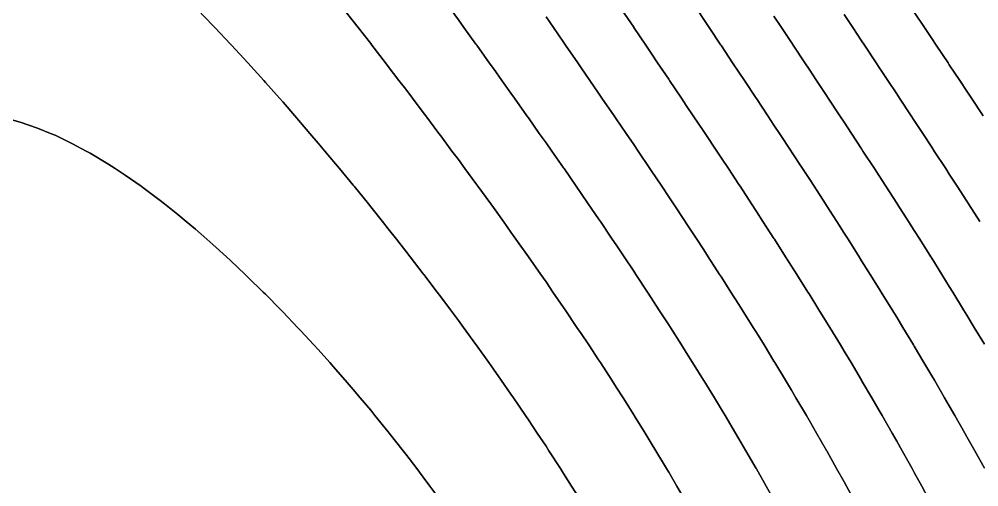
# Model space of a CAD drawing. Extents: x 1412622.5 to 1412673.9, y 4931530.8 to 4931599.9.
# Drawn here: x 1412630.91 to 1412640.18, y 4931552.77 to 4931557.28 of the extents above; entities that cross this region are included whole.
import ezdxf

# ---------------------------------------------------------------- set-up
doc = ezdxf.new("R2010")
doc.units = 0
doc.layers.add('line', color=2, linetype='CONTINUOUS')

msp = doc.modelspace()

# ---------------------------------------------------------------- linework, layer by layer
at = {"layer": 'line'}
for points in [[(1412632.634282, 4931557.374126), (1412632.780564, 4931557.224149), (1412632.799544, 4931557.203963), (1412632.949843, 4931557.04559), (1412632.960647, 4931557.0338), (1412633.118109, 4931556.863636), (1412633.119122, 4931556.86255), (1412633.271601, 4931556.693473), (1412633.288401, 4931556.675041), (1412633.422302, 4931556.52331), (1412633.45768, 4931556.483652), (1412633.570564, 4931556.353147), (1412633.626959, 4931556.288641), (1412633.716634, 4931556.182984), (1412633.796238, 4931556.090192), (1412633.860738, 4931556.012821), (1412633.965517, 4931555.888458), (1412634.003055, 4931555.842657), (1412634.134796, 4931555.683523), (1412634.143687, 4931555.672494), (1412634.28166, 4931555.502331), (1412634.304075, 4931555.474904), (1412634.417657, 4931555.332168), (1412634.473354, 4931555.262809), (1412634.552227, 4931555.162005), (1412634.642633, 4931555.047411), (1412634.685382, 4931554.991841), (1412634.811912, 4931554.828635), (1412634.817173, 4931554.821678), (1412634.945969, 4931554.651515), (1412634.981191, 4931554.605245), (1412635.073175, 4931554.481352), (1412635.15047, 4931554.377849), (1412635.199041, 4931554.311189), (1412635.319749, 4931554.146359), (1412635.323562, 4931554.141026), (1412635.444844, 4931553.970862), (1412635.489028, 4931553.909071), (1412635.56464, 4931553.800699), (1412635.658307, 4931553.666864), (1412635.683127, 4931553.630536), (1412635.799129, 4931553.460373), (1412635.827586, 4931553.418553), (1412635.912807, 4931553.29021), (1412635.996865, 4931553.163797), (1412636.025267, 4931553.120047), (1412636.135276, 4931552.949883), (1412636.166144, 4931552.901959), (1412636.242984, 4931552.77972), (1412636.335423, 4931552.632688)], [(1412636.335423, 4931552.632688), (1412636.242984, 4931552.77972), (1412636.166144, 4931552.901959), (1412636.135276, 4931552.949883), (1412636.025267, 4931553.120047), (1412635.996865, 4931553.163797), (1412635.912807, 4931553.29021), (1412635.827586, 4931553.418553), (1412635.799129, 4931553.460373), (1412635.683127, 4931553.630536), (1412635.658307, 4931553.666864), (1412635.56464, 4931553.800699), (1412635.489028, 4931553.909071), (1412635.444844, 4931553.970862), (1412635.323562, 4931554.141026), (1412635.319749, 4931554.146359), (1412635.199041, 4931554.311189), (1412635.15047, 4931554.377849), (1412635.073175, 4931554.481352), (1412634.981191, 4931554.605245), (1412634.945969, 4931554.651515), (1412634.817173, 4931554.821678), (1412634.811912, 4931554.828635), (1412634.685382, 4931554.991841), (1412634.642633, 4931555.047411), (1412634.552227, 4931555.162005), (1412634.473354, 4931555.262809), (1412634.417657, 4931555.332168), (1412634.304075, 4931555.474904), (1412634.28166, 4931555.502331), (1412634.143687, 4931555.672494), (1412634.134796, 4931555.683523), (1412634.003055, 4931555.842657), (1412633.965517, 4931555.888458), (1412633.860738, 4931556.012821), (1412633.796238, 4931556.090192), (1412633.716634, 4931556.182984), (1412633.626959, 4931556.288641), (1412633.570564, 4931556.353147), (1412633.45768, 4931556.483652), (1412633.422302, 4931556.52331), (1412633.288401, 4931556.675041), (1412633.271601, 4931556.693473), (1412633.119122, 4931556.86255), (1412633.118109, 4931556.863636), (1412632.960647, 4931557.0338), (1412632.949843, 4931557.04559), (1412632.799544, 4931557.203963), (1412632.780564, 4931557.224149), (1412632.634282, 4931557.374126)], [(1412634.049422, 4931557.374126), (1412634.134796, 4931557.266415), (1412634.183209, 4931557.203963), (1412634.304075, 4931557.049524), (1412634.316122, 4931557.0338), (1412634.447242, 4931556.863636), (1412634.473354, 4931556.830013), (1412634.577208, 4931556.693473), (1412634.642633, 4931556.608259), (1412634.706558, 4931556.52331), (1412634.811912, 4931556.3846), (1412634.835342, 4931556.353147), (1412634.962876, 4931556.182984), (1412634.981191, 4931556.158675), (1412635.088997, 4931556.012821), (1412635.15047, 4931555.930312), (1412635.214572, 4931555.842657), (1412635.319749, 4931555.699913), (1412635.339588, 4931555.672494), (1412635.463093, 4931555.502331), (1412635.489028, 4931555.466733), (1412635.58529, 4931555.332168), (1412635.658307, 4931555.23067), (1412635.706831, 4931555.162005), (1412635.827586, 4931554.991971), (1412635.946098, 4931554.821678), (1412635.996865, 4931554.749002), (1412636.063763, 4931554.651515), (1412636.166144, 4931554.502743), (1412636.180611, 4931554.481352), (1412636.295328, 4931554.311189), (1412636.335423, 4931554.251703), (1412636.40871, 4931554.141026), (1412636.504702, 4931553.996171), (1412636.521183, 4931553.970862), (1412636.631408, 4931553.800699), (1412636.673981, 4931553.734828), (1412636.740196, 4931553.630536), (1412636.84326, 4931553.468051), (1412636.848046, 4931553.460373), (1412636.953192, 4931553.29021), (1412637.012539, 4931553.193924), (1412637.05728, 4931553.120047), (1412637.159832, 4931552.949883), (1412637.181818, 4931552.913112), (1412637.260178, 4931552.77972), (1412637.351097, 4931552.624514)], [(1412637.351097, 4931552.624514), (1412637.260178, 4931552.77972), (1412637.181818, 4931552.913112), (1412637.159832, 4931552.949883), (1412637.05728, 4931553.120047), (1412637.012539, 4931553.193924), (1412636.953192, 4931553.29021), (1412636.848046, 4931553.460373), (1412636.84326, 4931553.468051), (1412636.740196, 4931553.630536), (1412636.673981, 4931553.734828), (1412636.631408, 4931553.800699), (1412636.521183, 4931553.970862), (1412636.504702, 4931553.996171), (1412636.40871, 4931554.141026), (1412636.335423, 4931554.251703), (1412636.295328, 4931554.311189), (1412636.180611, 4931554.481352), (1412636.166144, 4931554.502743), (1412636.063763, 4931554.651515), (1412635.996865, 4931554.749002), (1412635.946098, 4931554.821678), (1412635.827586, 4931554.991971), (1412635.706831, 4931555.162005), (1412635.658307, 4931555.23067), (1412635.58529, 4931555.332168), (1412635.489028, 4931555.466733), (1412635.463093, 4931555.502331), (1412635.339588, 4931555.672494), (1412635.319749, 4931555.699913), (1412635.214572, 4931555.842657), (1412635.15047, 4931555.930312), (1412635.088997, 4931556.012821), (1412634.981191, 4931556.158675), (1412634.962876, 4931556.182984), (1412634.835342, 4931556.353147), (1412634.811912, 4931556.3846), (1412634.706558, 4931556.52331), (1412634.642633, 4931556.608259), (1412634.577208, 4931556.693473), (1412634.473354, 4931556.830013), (1412634.447242, 4931556.863636), (1412634.316122, 4931557.0338), (1412634.304075, 4931557.049524), (1412634.183209, 4931557.203963), (1412634.134796, 4931557.266415), (1412634.049422, 4931557.374126)], [(1412635.081036, 4931557.374126), (1412635.15047, 4931557.278891), (1412635.204247, 4931557.203963), (1412635.319749, 4931557.044391), (1412635.327302, 4931557.0338), (1412635.449072, 4931556.863636), (1412635.489028, 4931556.8082), (1412635.570509, 4931556.693473), (1412635.658307, 4931556.570805), (1412635.691822, 4931556.52331), (1412635.812538, 4931556.353147), (1412635.827586, 4931556.331998), (1412635.932132, 4931556.182984), (1412635.996865, 4931556.091282), (1412636.051504, 4931556.012821), (1412636.166144, 4931555.849088), (1412636.170587, 4931555.842657), (1412636.288109, 4931555.672494), (1412636.335423, 4931555.604251), (1412636.405144, 4931555.502331), (1412636.504702, 4931555.357307), (1412636.521736, 4931555.332168), (1412636.636876, 4931555.162005), (1412636.673981, 4931555.1072), (1412636.751054, 4931554.991841), (1412636.84326, 4931554.854008), (1412636.864607, 4931554.821678), (1412636.976622, 4931554.651515), (1412637.012539, 4931554.59684), (1412637.087407, 4931554.481352), (1412637.181818, 4931554.335597), (1412637.197426, 4931554.311189), (1412637.305592, 4931554.141026), (1412637.351097, 4931554.069193), (1412637.412573, 4931553.970862), (1412637.51866, 4931553.800699), (1412637.520376, 4931553.797922), (1412637.622436, 4931553.630536), (1412637.689655, 4931553.519902), (1412637.72536, 4931553.460373), (1412637.826693, 4931553.29021), (1412637.858934, 4931553.235648), (1412637.926367, 4931553.120047), (1412638.025127, 4931552.949883), (1412638.028213, 4931552.944506), (1412638.121591, 4931552.77972), (1412638.197492, 4931552.645084)], [(1412638.197492, 4931552.645084), (1412638.121591, 4931552.77972), (1412638.028213, 4931552.944506), (1412638.025127, 4931552.949883), (1412637.926367, 4931553.120047), (1412637.858934, 4931553.235648), (1412637.826693, 4931553.29021), (1412637.72536, 4931553.460373), (1412637.689655, 4931553.519902), (1412637.622436, 4931553.630536), (1412637.520376, 4931553.797922), (1412637.51866, 4931553.800699), (1412637.412573, 4931553.970862), (1412637.351097, 4931554.069193), (1412637.305592, 4931554.141026), (1412637.197426, 4931554.311189), (1412637.181818, 4931554.335597), (1412637.087407, 4931554.481352), (1412637.012539, 4931554.59684), (1412636.976622, 4931554.651515), (1412636.864607, 4931554.821678), (1412636.84326, 4931554.854008), (1412636.751054, 4931554.991841), (1412636.673981, 4931555.1072), (1412636.636876, 4931555.162005), (1412636.521736, 4931555.332168), (1412636.504702, 4931555.357307), (1412636.405144, 4931555.502331), (1412636.335423, 4931555.604251), (1412636.288109, 4931555.672494), (1412636.170587, 4931555.842657), (1412636.166144, 4931555.849088), (1412636.051504, 4931556.012821), (1412635.996865, 4931556.091282), (1412635.932132, 4931556.182984), (1412635.827586, 4931556.331998), (1412635.812538, 4931556.353147), (1412635.691822, 4931556.52331), (1412635.658307, 4931556.570805), (1412635.570509, 4931556.693473), (1412635.489028, 4931556.8082), (1412635.449072, 4931556.863636), (1412635.327302, 4931557.0338), (1412635.319749, 4931557.044391), (1412635.204247, 4931557.203963), (1412635.15047, 4931557.278891), (1412635.081036, 4931557.374126)], [(1412636.729583, 4931557.374126), (1412636.84326, 4931557.206568), (1412636.845015, 4931557.203963), (1412636.959796, 4931557.0338), (1412637.012539, 4931556.955978), (1412637.074672, 4931556.863636), (1412637.181818, 4931556.705052), (1412637.189587, 4931556.693473), (1412637.303812, 4931556.52331), (1412637.351097, 4931556.453051), (1412637.417864, 4931556.353147), (1412637.520376, 4931556.200091), (1412637.531759, 4931556.182984), (1412637.644836, 4931556.012821), (1412637.689655, 4931555.945391), (1412637.757485, 4931555.842657), (1412637.858934, 4931555.689005), (1412637.869766, 4931555.672494), (1412637.981009, 4931555.502331), (1412638.028213, 4931555.429981), (1412638.091612, 4931555.332168), (1412638.197492, 4931555.168453), (1412638.201637, 4931555.162005), (1412638.310337, 4931554.991841), (1412638.366771, 4931554.903164), (1412638.4183, 4931554.821678), (1412638.525366, 4931554.651515), (1412638.53605, 4931554.634412), (1412638.631046, 4931554.481352), (1412638.705329, 4931554.360988), (1412638.735879, 4931554.311189), (1412638.839432, 4931554.141026), (1412638.874608, 4931554.082758), (1412638.94175, 4931553.970862), (1412639.043108, 4931553.800699), (1412639.043887, 4931553.799378), (1412639.142833, 4931553.630536), (1412639.213166, 4931553.509554), (1412639.241603, 4931553.460373), (1412639.33899, 4931553.29021), (1412639.382445, 4931553.213553), (1412639.435177, 4931553.120047), (1412639.530226, 4931552.949883), (1412639.551724, 4931552.91098), (1412639.623907, 4931552.77972), (1412639.716665, 4931552.609557)], [(1412639.716665, 4931552.609557), (1412639.623907, 4931552.77972), (1412639.551724, 4931552.91098), (1412639.530226, 4931552.949883), (1412639.435177, 4931553.120047), (1412639.382445, 4931553.213553), (1412639.33899, 4931553.29021), (1412639.241603, 4931553.460373), (1412639.213166, 4931553.509554), (1412639.142833, 4931553.630536), (1412639.043887, 4931553.799378), (1412639.043108, 4931553.800699), (1412638.94175, 4931553.970862), (1412638.874608, 4931554.082758), (1412638.839432, 4931554.141026), (1412638.735879, 4931554.311189), (1412638.705329, 4931554.360988), (1412638.631046, 4931554.481352), (1412638.53605, 4931554.634412), (1412638.525366, 4931554.651515), (1412638.4183, 4931554.821678), (1412638.366771, 4931554.903164), (1412638.310337, 4931554.991841), (1412638.201637, 4931555.162005), (1412638.197492, 4931555.168453), (1412638.091612, 4931555.332168), (1412638.028213, 4931555.429981), (1412637.981009, 4931555.502331), (1412637.869766, 4931555.672494), (1412637.858934, 4931555.689005), (1412637.757485, 4931555.842657), (1412637.689655, 4931555.945391), (1412637.644836, 4931556.012821), (1412637.531759, 4931556.182984), (1412637.520376, 4931556.200091), (1412637.417864, 4931556.353147), (1412637.351097, 4931556.453051), (1412637.303812, 4931556.52331), (1412637.189587, 4931556.693473), (1412637.181818, 4931556.705052), (1412637.074672, 4931556.863636), (1412637.012539, 4931556.955978), (1412636.959796, 4931557.0338), (1412636.845015, 4931557.203963), (1412636.84326, 4931557.206568), (1412636.729583, 4931557.374126)], [(1412637.457815, 4931557.374126), (1412637.520376, 4931557.280631), (1412637.571445, 4931557.203963), (1412637.685148, 4931557.0338), (1412637.689655, 4931557.027061), (1412637.798468, 4931556.863636), (1412637.858934, 4931556.773022), (1412637.911797, 4931556.693473), (1412638.025012, 4931556.52331), (1412638.028213, 4931556.518495), (1412638.137656, 4931556.353147), (1412638.197492, 4931556.262754), (1412638.250093, 4931556.182984), (1412638.362184, 4931556.012821), (1412638.366771, 4931556.005834), (1412638.473496, 4931555.842657), (1412638.53605, 4931555.746811), (1412638.584373, 4931555.672494), (1412638.694628, 4931555.502331), (1412638.705329, 4931555.485731), (1412638.803946, 4931555.332168), (1412638.874608, 4931555.221649), (1412638.912611, 4931555.162005), (1412639.020368, 4931554.991841), (1412639.043887, 4931554.954452), (1412639.127117, 4931554.821678), (1412639.213166, 4931554.683484), (1412639.23301, 4931554.651515), (1412639.337741, 4931554.481352), (1412639.382445, 4931554.408129), (1412639.441447, 4931554.311189), (1412639.544138, 4931554.141026), (1412639.551724, 4931554.12833), (1412639.645531, 4931553.970862), (1412639.721003, 4931553.843011), (1412639.745919, 4931553.800699), (1412639.84508, 4931553.630536), (1412639.890282, 4931553.552173), (1412639.943116, 4931553.460373), (1412640.040038, 4931553.29021), (1412640.059561, 4931553.255557), (1412640.135767, 4931553.120047), (1412640.22884, 4931552.952882)], [(1412640.22884, 4931552.952882), (1412640.135767, 4931553.120047), (1412640.059561, 4931553.255557), (1412640.040038, 4931553.29021), (1412639.943116, 4931553.460373), (1412639.890282, 4931553.552173), (1412639.84508, 4931553.630536), (1412639.745919, 4931553.800699), (1412639.721003, 4931553.843011), (1412639.645531, 4931553.970862), (1412639.551724, 4931554.12833), (1412639.544138, 4931554.141026), (1412639.441447, 4931554.311189), (1412639.382445, 4931554.408129), (1412639.337741, 4931554.481352), (1412639.23301, 4931554.651515), (1412639.213166, 4931554.683484), (1412639.127117, 4931554.821678), (1412639.043887, 4931554.954452), (1412639.020368, 4931554.991841), (1412638.912611, 4931555.162005), (1412638.874608, 4931555.221649), (1412638.803946, 4931555.332168), (1412638.705329, 4931555.485731), (1412638.694628, 4931555.502331), (1412638.584373, 4931555.672494), (1412638.53605, 4931555.746811), (1412638.473496, 4931555.842657), (1412638.366771, 4931556.005834), (1412638.362184, 4931556.012821), (1412638.250093, 4931556.182984), (1412638.197492, 4931556.262754), (1412638.137656, 4931556.353147), (1412638.028213, 4931556.518495), (1412638.025012, 4931556.52331), (1412637.911797, 4931556.693473), (1412637.858934, 4931556.773022), (1412637.798468, 4931556.863636), (1412637.689655, 4931557.027061), (1412637.685148, 4931557.0338), (1412637.571445, 4931557.203963), (1412637.520376, 4931557.280631), (1412637.457815, 4931557.374126)], [(1412635.996865, 4931557.306541), (1412636.067638, 4931557.203963), (1412636.166144, 4931557.062175), (1412636.185648, 4931557.0338), (1412636.303037, 4931556.863636), (1412636.335423, 4931556.816895), (1412636.420044, 4931556.693473), (1412636.504702, 4931556.570693), (1412636.537043, 4931556.52331), (1412636.653554, 4931556.353147), (1412636.673981, 4931556.323368), (1412636.769313, 4931556.182984), (1412636.84326, 4931556.074501), (1412636.884893, 4931556.012821), (1412636.999966, 4931555.842657), (1412637.012539, 4931555.824049), (1412637.113941, 4931555.672494), (1412637.181818, 4931555.571216), (1412637.227541, 4931555.502331), (1412637.340502, 4931555.332168), (1412637.351097, 4931555.316153), (1412637.452092, 4931555.162005), (1412637.520376, 4931555.05775), (1412637.563137, 4931554.991841), (1412637.673236, 4931554.821678), (1412637.689655, 4931554.796175), (1412637.781891, 4931554.651515), (1412637.858934, 4931554.530355), (1412637.889805, 4931554.481352), (1412637.996392, 4931554.311189), (1412638.028213, 4931554.260083), (1412638.101649, 4931554.141026), (1412638.197492, 4931553.984914), (1412638.20604, 4931553.970862), (1412638.308615, 4931553.800699), (1412638.366771, 4931553.70364), (1412638.410173, 4931553.630536), (1412638.510414, 4931553.460373), (1412638.53605, 4931553.416456), (1412638.609076, 4931553.29021), (1412638.705329, 4931553.122698), (1412638.706839, 4931553.120047), (1412638.802657, 4931552.949883), (1412638.874608, 4931552.821204), (1412638.897609, 4931552.77972), (1412638.990961, 4931552.609557)], [(1412638.990961, 4931552.609557), (1412638.897609, 4931552.77972), (1412638.874608, 4931552.821204), (1412638.802657, 4931552.949883), (1412638.706839, 4931553.120047), (1412638.705329, 4931553.122698), (1412638.609076, 4931553.29021), (1412638.53605, 4931553.416456), (1412638.510414, 4931553.460373), (1412638.410173, 4931553.630536), (1412638.366771, 4931553.70364), (1412638.308615, 4931553.800699), (1412638.20604, 4931553.970862), (1412638.197492, 4931553.984914), (1412638.101649, 4931554.141026), (1412638.028213, 4931554.260083), (1412637.996392, 4931554.311189), (1412637.889805, 4931554.481352), (1412637.858934, 4931554.530355), (1412637.781891, 4931554.651515), (1412637.689655, 4931554.796175), (1412637.673236, 4931554.821678), (1412637.563137, 4931554.991841), (1412637.520376, 4931555.05775), (1412637.452092, 4931555.162005), (1412637.351097, 4931555.316153), (1412637.340502, 4931555.332168), (1412637.227541, 4931555.502331), (1412637.181818, 4931555.571216), (1412637.113941, 4931555.672494), (1412637.012539, 4931555.824049), (1412636.999966, 4931555.842657), (1412636.884893, 4931556.012821), (1412636.84326, 4931556.074501), (1412636.769313, 4931556.182984), (1412636.673981, 4931556.323368), (1412636.653554, 4931556.353147), (1412636.537043, 4931556.52331), (1412636.504702, 4931556.570693), (1412636.420044, 4931556.693473), (1412636.335423, 4931556.816895), (1412636.303037, 4931556.863636), (1412636.185648, 4931557.0338), (1412636.166144, 4931557.062175), (1412636.067638, 4931557.203963), (1412635.996865, 4931557.306541)], [(1412638.197492, 4931557.313897), (1412638.27039, 4931557.203963), (1412638.366771, 4931557.058816), (1412638.383359, 4931557.0338), (1412638.496193, 4931556.863636), (1412638.53605, 4931556.803523), (1412638.608908, 4931556.693473), (1412638.705329, 4931556.547737), (1412638.721471, 4931556.52331), (1412638.833673, 4931556.353147), (1412638.874608, 4931556.29093), (1412638.945543, 4931556.182984), (1412639.043887, 4931556.032859), (1412639.057002, 4931556.012821), (1412639.167883, 4931555.842657), (1412639.213166, 4931555.772851), (1412639.278202, 4931555.672494), (1412639.382445, 4931555.51076), (1412639.387874, 4931555.502331), (1412639.496765, 4931555.332168), (1412639.551724, 4931555.245698), (1412639.604885, 4931555.162005), (1412639.712158, 4931554.991841), (1412639.721003, 4931554.977696), (1412639.818491, 4931554.821678), (1412639.890282, 4931554.70579), (1412639.923899, 4931554.651515), (1412640.028304, 4931554.481352), (1412640.059561, 4931554.429916), (1412640.131701, 4931554.311189), (1412640.22884, 4931554.149664)], [(1412640.22884, 4931554.149664), (1412640.131701, 4931554.311189), (1412640.059561, 4931554.429916), (1412640.028304, 4931554.481352), (1412639.923899, 4931554.651515), (1412639.890282, 4931554.70579), (1412639.818491, 4931554.821678), (1412639.721003, 4931554.977696), (1412639.712158, 4931554.991841), (1412639.604885, 4931555.162005), (1412639.551724, 4931555.245698), (1412639.496765, 4931555.332168), (1412639.387874, 4931555.502331), (1412639.382445, 4931555.51076), (1412639.278202, 4931555.672494), (1412639.213166, 4931555.772851), (1412639.167883, 4931555.842657), (1412639.057002, 4931556.012821), (1412639.043887, 4931556.032859), (1412638.945543, 4931556.182984), (1412638.874608, 4931556.29093), (1412638.833673, 4931556.353147), (1412638.721471, 4931556.52331), (1412638.705329, 4931556.547737), (1412638.608908, 4931556.693473), (1412638.53605, 4931556.803523), (1412638.496193, 4931556.863636), (1412638.383359, 4931557.0338), (1412638.366771, 4931557.058816), (1412638.27039, 4931557.203963), (1412638.197492, 4931557.313897)], [(1412638.874608, 4931557.330483), (1412638.958613, 4931557.203963), (1412639.043887, 4931557.075459), (1412639.071566, 4931557.0338), (1412639.184489, 4931556.863636), (1412639.213166, 4931556.820347), (1412639.297317, 4931556.693473), (1412639.382445, 4931556.564766), (1412639.409904, 4931556.52331), (1412639.522224, 4931556.353147), (1412639.551724, 4931556.308274), (1412639.63421, 4931556.182984), (1412639.721003, 4931556.050465), (1412639.745701, 4931556.012821), (1412639.8567, 4931555.842657), (1412639.890282, 4931555.790854), (1412639.96714, 4931555.672494), (1412640.059561, 4931555.529084), (1412640.076838, 4931555.502331), (1412640.18589, 4931555.332168)], [(1412640.18589, 4931555.332168), (1412640.076838, 4931555.502331), (1412640.059561, 4931555.529084), (1412639.96714, 4931555.672494), (1412639.890282, 4931555.790854), (1412639.8567, 4931555.842657), (1412639.745701, 4931556.012821), (1412639.721003, 4931556.050465), (1412639.63421, 4931556.182984), (1412639.551724, 4931556.308274), (1412639.522224, 4931556.353147), (1412639.409904, 4931556.52331), (1412639.382445, 4931556.564766), (1412639.297317, 4931556.693473), (1412639.213166, 4931556.820347), (1412639.184489, 4931556.863636), (1412639.071566, 4931557.0338), (1412639.043887, 4931557.075459), (1412638.958613, 4931557.203963), (1412638.874608, 4931557.330483)], [(1412639.551724, 4931557.352678), (1412639.65117, 4931557.203963), (1412639.721003, 4931557.099267), (1412639.764839, 4931557.0338), (1412639.878408, 4931556.863636), (1412639.890282, 4931556.845797), (1412639.992062, 4931556.693473), (1412640.059561, 4931556.591946), (1412640.105382, 4931556.52331), (1412640.218342, 4931556.353147)], [(1412640.218342, 4931556.353147), (1412640.105382, 4931556.52331), (1412640.059561, 4931556.591946), (1412639.992062, 4931556.693473), (1412639.890282, 4931556.845797), (1412639.878408, 4931556.863636), (1412639.764839, 4931557.0338), (1412639.721003, 4931557.099267), (1412639.65117, 4931557.203963), (1412639.551724, 4931557.352678)], [(1412630.749216, 4931556.337958), (1412630.918495, 4931556.292718), (1412631.087774, 4931556.234746), (1412631.212957, 4931556.182984), (1412631.257053, 4931556.164914), (1412631.426332, 4931556.083156), (1412631.556157, 4931556.012821), (1412631.595611, 4931555.991665), (1412631.76489, 4931555.889927), (1412631.836779, 4931555.842657), (1412631.934169, 4931555.779356), (1412632.086633, 4931555.672494), (1412632.103448, 4931555.660848), (1412632.272727, 4931555.533859), (1412632.312065, 4931555.502331), (1412632.442006, 4931555.399453), (1412632.522181, 4931555.332168), (1412632.611285, 4931555.258305), (1412632.721204, 4931555.162005), (1412632.780564, 4931555.110628), (1412632.910801, 4931554.991841), (1412632.949843, 4931554.956657), (1412633.092312, 4931554.821678), (1412633.119122, 4931554.796578), (1412633.266787, 4931554.651515), (1412633.288401, 4931554.630516), (1412633.435047, 4931554.481352), (1412633.45768, 4931554.458581), (1412633.597807, 4931554.311189), (1412633.626959, 4931554.28083), (1412633.755583, 4931554.141026), (1412633.796238, 4931554.097254), (1412633.908868, 4931553.970862), (1412633.965517, 4931553.907847), (1412634.058001, 4931553.800699), (1412634.134796, 4931553.712443), (1412634.203336, 4931553.630536), (1412634.304075, 4931553.511035), (1412634.345173, 4931553.460373), (1412634.473354, 4931553.30339), (1412634.483722, 4931553.29021), (1412634.617643, 4931553.120047), (1412634.642633, 4931553.088409), (1412634.747995, 4931552.949883), (1412634.811912, 4931552.866282), (1412634.875687, 4931552.77972), (1412634.981191, 4931552.63714)], [(1412634.981191, 4931552.63714), (1412634.875687, 4931552.77972), (1412634.811912, 4931552.866282), (1412634.747995, 4931552.949883), (1412634.642633, 4931553.088409), (1412634.617643, 4931553.120047), (1412634.483722, 4931553.29021), (1412634.473354, 4931553.30339), (1412634.345173, 4931553.460373), (1412634.304075, 4931553.511035), (1412634.203336, 4931553.630536), (1412634.134796, 4931553.712443), (1412634.058001, 4931553.800699), (1412633.965517, 4931553.907847), (1412633.908868, 4931553.970862), (1412633.796238, 4931554.097254), (1412633.755583, 4931554.141026), (1412633.626959, 4931554.28083), (1412633.597807, 4931554.311189), (1412633.45768, 4931554.458581), (1412633.435047, 4931554.481352), (1412633.288401, 4931554.630516), (1412633.266787, 4931554.651515), (1412633.119122, 4931554.796578), (1412633.092312, 4931554.821678), (1412632.949843, 4931554.956657), (1412632.910801, 4931554.991841), (1412632.780564, 4931555.110628), (1412632.721204, 4931555.162005), (1412632.611285, 4931555.258305), (1412632.522181, 4931555.332168), (1412632.442006, 4931555.399453), (1412632.312065, 4931555.502331), (1412632.272727, 4931555.533859), (1412632.103448, 4931555.660848), (1412632.086633, 4931555.672494), (1412631.934169, 4931555.779356), (1412631.836779, 4931555.842657), (1412631.76489, 4931555.889927), (1412631.595611, 4931555.991665), (1412631.556157, 4931556.012821), (1412631.426332, 4931556.083156), (1412631.257053, 4931556.164914), (1412631.212957, 4931556.182984), (1412631.087774, 4931556.234746), (1412630.918495, 4931556.292718), (1412630.749216, 4931556.337958)]]:
    msp.add_lwpolyline(points, dxfattribs=at)

doc.saveas('drawing.dxf')
